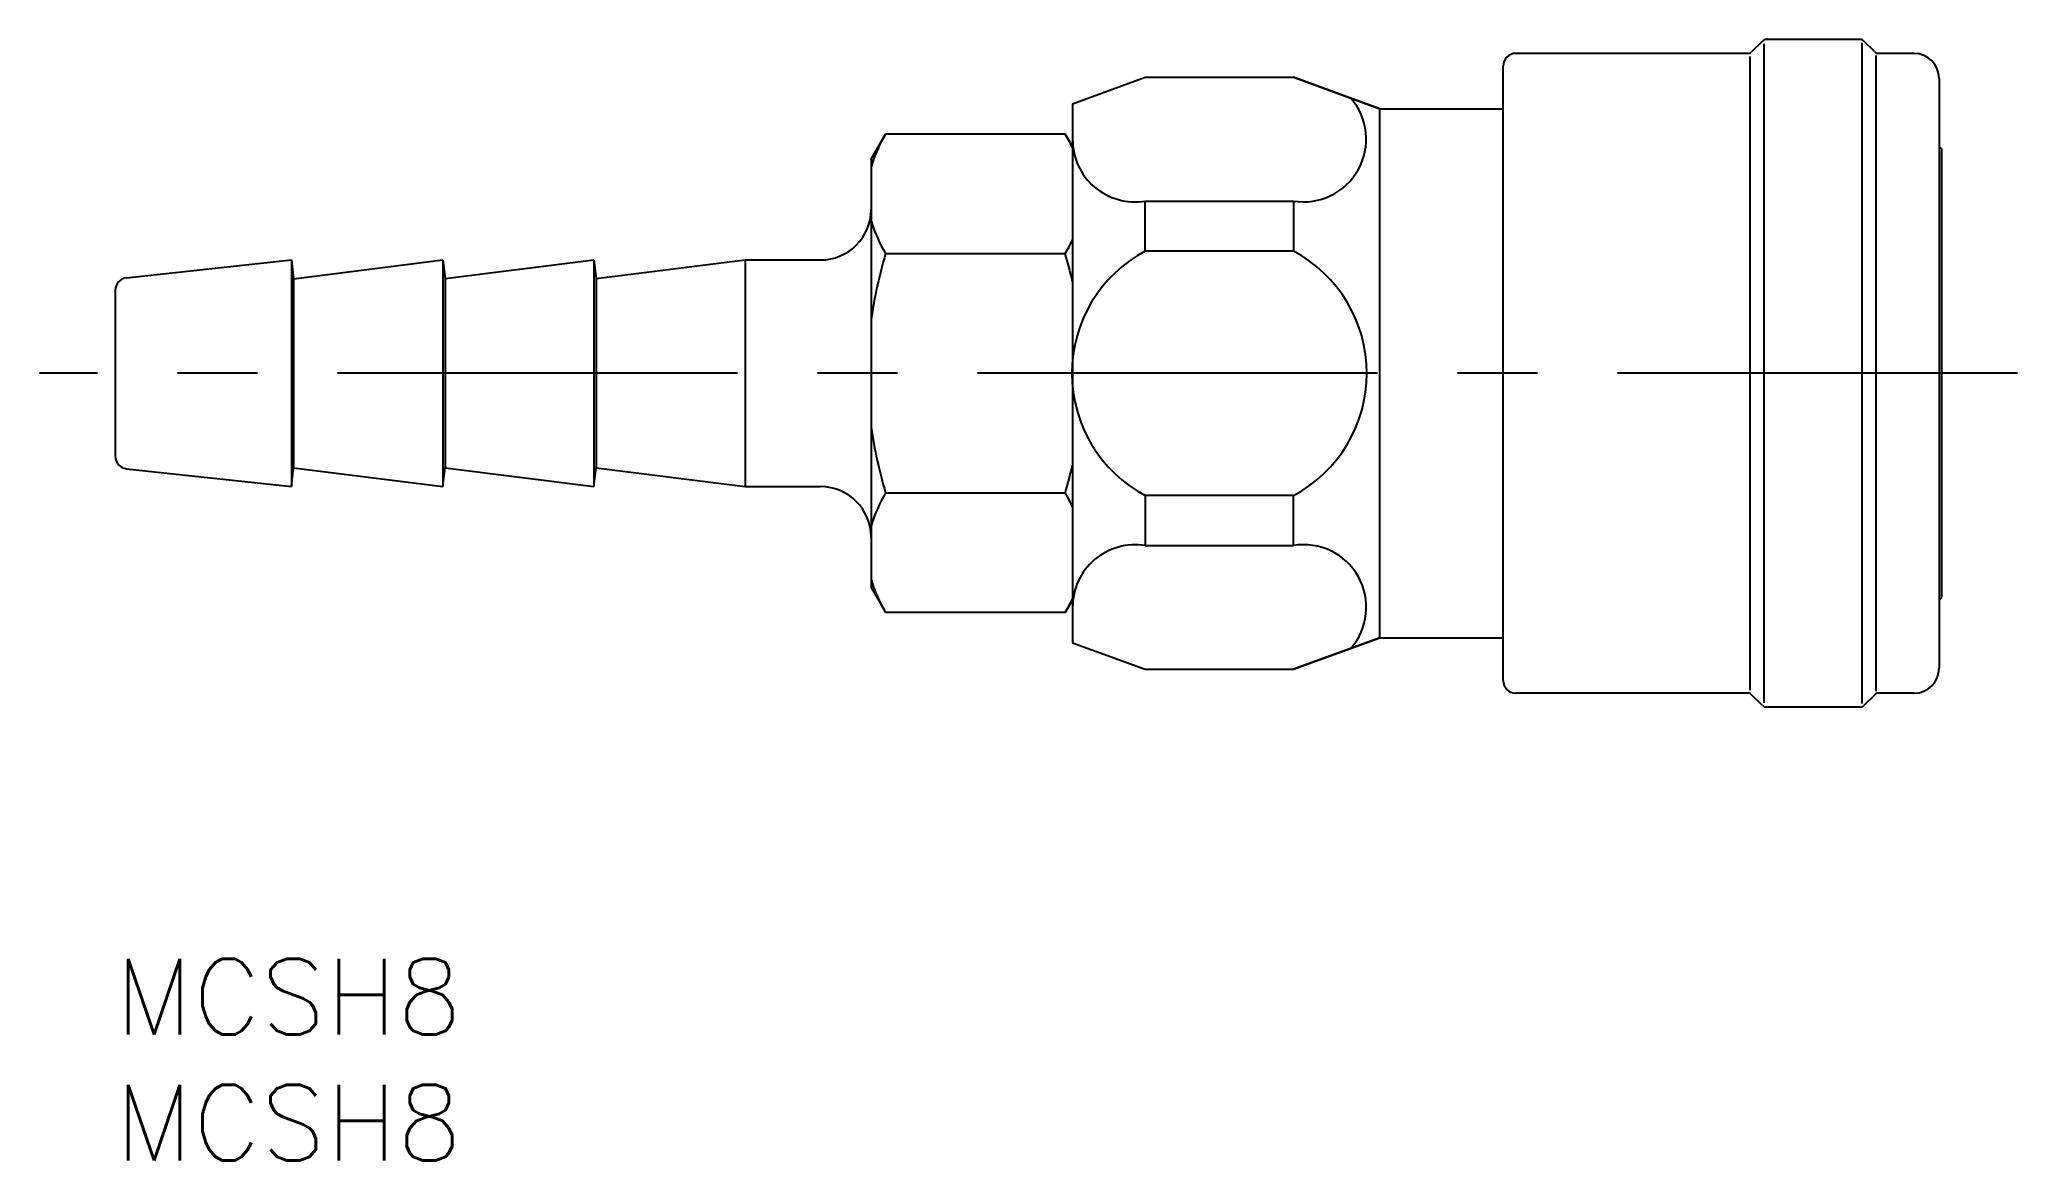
# Model space of a CAD drawing. Extents: x -3 to 75.5, y -8 to 36.5.
import ezdxf

# ---------------------------------------------------------------- set-up
doc = ezdxf.new("R2010")
doc.units = 0
doc.header["$LTSCALE"] = 0.5
doc.linetypes.add('CENTER', pattern=[50.8, 31.75, -6.35, 6.35, -6.35])
for name, color, linetype in [('MSM_CENTER', 1, 'CENTER'), ('MSM_CONTINUOUS', 7, 'CONTINUOUS'), ('MSM_PART_NUMBER', 7, 'CONTINUOUS')]:
    doc.layers.add(name, color=color, linetype=linetype)
doc.styles.get("Standard").update_dxf_attribs({"font": 'txt.shx', "height": 3, "bigfont": 'bigfont.shx'})

# ---------------------------------------------------------------- blocks, each defined once
blk = doc.blocks.new('*U7')
at = {"layer": 'MSM_PART_NUMBER'}
blk.add_text('MCSH8', height=3, dxfattribs=at).set_placement((0, -3))
blk = doc.blocks.new('*U8')
at = {"layer": 'MSM_PART_NUMBER'}
blk.add_text('MCSH8', height=3, dxfattribs=at).set_placement((0, -8))

msp = doc.modelspace()

# ---------------------------------------------------------------- linework, layer by layer
at = {"layer": 'MSM_CENTER'}
msp.add_line((75.5, 23.25), (-3, 23.25), dxfattribs=at)
at = {"layer": 'MSM_CONTINUOUS'}
for p, q in [((65.384, 36.441), (64.951, 36.009)), ((65.443, 10.166), (65.443, 36.334)), ((69.26, 36.5), (65.526, 36.5)), ((69.343, 10.136), (69.343, 36.364)), ((69.834, 36.009), (69.401, 36.441)), ((55.093, 11.05), (55.093, 35.45)), ((64.81, 35.95), (55.593, 35.95)), ((64.893, 10.669), (64.893, 35.831)), ((69.893, 10.628), (69.893, 35.872)), ((71.393, 35.95), (69.976, 35.95)), ((38, 33.95), (40.885, 35)), ((40.885, 35), (46.766, 35)), ((50.2, 33.75), (46.766, 35)), ((46.766, 35), (50.2, 33.75)), ((72.393, 34.95), (72.393, 11.55)), ((38, 33.95), (38, 12.55)), ((50.2, 12.75), (50.2, 33.75)), ((50.2, 33.75), (55.093, 33.75)), ((30, 31.75), (30.577, 32.75)), ((37.711, 32.75), (30.577, 32.75)), ((37.711, 32.75), (38, 32.25)), ((72.393, 32.257), (72.5, 32.15)), ((30, 31.75), (30, 14.75)), ((72.5, 14.35), (72.5, 32.15)), ((40.885, 28.105), (40.885, 30.089)), ((40.885, 30.089), (46.766, 30.089)), ((46.766, 30.089), (46.766, 28.105)), ((0.446, 27.042), (7, 27.75)), ((7, 27.75), (7.081, 27.005)), ((7, 27.75), (7, 18.75)), ((7.081, 27.005), (13, 27.75)), ((13, 27.75), (13.093, 27.007)), ((13, 27.75), (13, 18.75)), ((13.093, 27.007), (19, 27.75)), ((19, 27.75), (19.093, 27.007)), ((19, 27.75), (19, 18.75)), ((19.093, 27.007), (25, 27.75)), ((25, 27.75), (28, 27.75)), ((25, 27.75), (25, 18.75)), ((30.577, 28), (37.711, 28)), ((46.766, 28.105), (40.885, 28.105)), ((7.081, 27.005), (7.081, 19.495)), ((13.093, 27.007), (13.093, 19.493)), ((19.093, 27.007), (19.093, 19.493)), ((0, 26.544), (0, 19.956)), ((0.446, 19.458), (7, 18.75)), ((7, 18.75), (7.081, 19.495)), ((7.081, 19.495), (13, 18.75)), ((13, 18.75), (13.093, 19.493)), ((13.093, 19.493), (19, 18.75)), ((19, 18.75), (19.093, 19.493)), ((19.093, 19.493), (25, 18.75)), ((25, 18.75), (28, 18.75)), ((30.577, 18.5), (37.711, 18.5)), ((40.885, 18.395), (40.885, 16.411)), ((46.766, 18.395), (40.885, 18.395)), ((46.766, 16.411), (46.766, 18.395)), ((40.885, 16.411), (46.766, 16.411)), ((30, 14.75), (30.577, 13.75)), ((37.711, 13.75), (38, 14.25)), ((72.393, 14.243), (72.5, 14.35)), ((37.711, 13.75), (30.577, 13.75)), ((50.2, 12.75), (46.766, 11.5)), ((46.766, 11.5), (50.2, 12.75)), ((50.2, 12.75), (55.093, 12.75)), ((38, 12.55), (40.885, 11.5)), ((40.885, 11.5), (46.766, 11.5)), ((64.81, 10.55), (55.593, 10.55)), ((65.384, 10.059), (64.951, 10.491)), ((69.834, 10.491), (69.401, 10.059)), ((71.393, 10.55), (69.976, 10.55)), ((69.26, 10), (65.526, 10))]:
    msp.add_line(p, q, dxfattribs=at)
for centre, radius, start, end in [((65.526, 36.3), 0.2, 90, 134.99993), ((69.26, 36.3), 0.2, 45.00007, 90), ((55.593, 35.45), 0.5, 90, 180), ((64.81, 36.15), 0.2, 270, 314.99993), ((69.976, 36.15), 0.2, 225.00007, 270), ((71.393, 34.95), 1, 0, 90), ((47.164, 32.544), 2.487, 260.77243, 40.844), ((36.234, 29.47), 6.538, 149.89433, 162.44029), ((30.092, 28.405), 8.771, 25.63293, 29.69554), ((40.477, 32.532), 2.477, 179.72209, 279.46875), ((28, 29.75), 2, 270, 0), ((36.343, 31.328), 6.657, 197.67114, 209.99325), ((31.424, 31.647), 7.268, 329.8858, 334.78892), ((49.52, 22.445), 19.74, 163.65721, 171.4332), ((5.519, 18.974), 33.434, 13.71146, 15.66273), ((43.477, 23.25), 5.504, 118.09973, 241.90027), ((44.173, 23.25), 5.504, 298.10593, 61.89407), ((0.5, 26.544), 0.5, 96.17, 180), ((49.52, 24.055), 19.74, 188.5668, 196.34279), ((0.5, 19.956), 0.5, 180, 263.82999), ((5.519, 27.526), 33.434, 344.33727, 346.28854), ((28, 16.75), 2, 0, 90), ((36.343, 15.172), 6.657, 150.00675, 162.32886), ((31.424, 14.853), 7.268, 25.21108, 30.1142), ((40.482, 13.962), 2.482, 80.66051, 180.14864), ((47.174, 13.962), 2.483, 318.90977, 99.47376), ((36.234, 17.03), 6.538, 197.55971, 210.10567), ((30.092, 18.095), 8.771, 330.30446, 334.36707), ((55.593, 11.05), 0.5, 180, 270), ((71.393, 11.55), 1, 270, 0), ((64.81, 10.35), 0.2, 45.00007, 90), ((69.976, 10.35), 0.2, 90, 134.99993), ((65.526, 10.2), 0.2, 225.00007, 270), ((69.26, 10.2), 0.2, 270, 314.99993)]:
    msp.add_arc(centre, radius, start, end, dxfattribs=at)

# ---------------------------------------------------------------- block references
for name in ['*U7', '*U8']:
    msp.add_blockref(name, (0, 0), dxfattribs=at)

doc.saveas('drawing.dxf')
